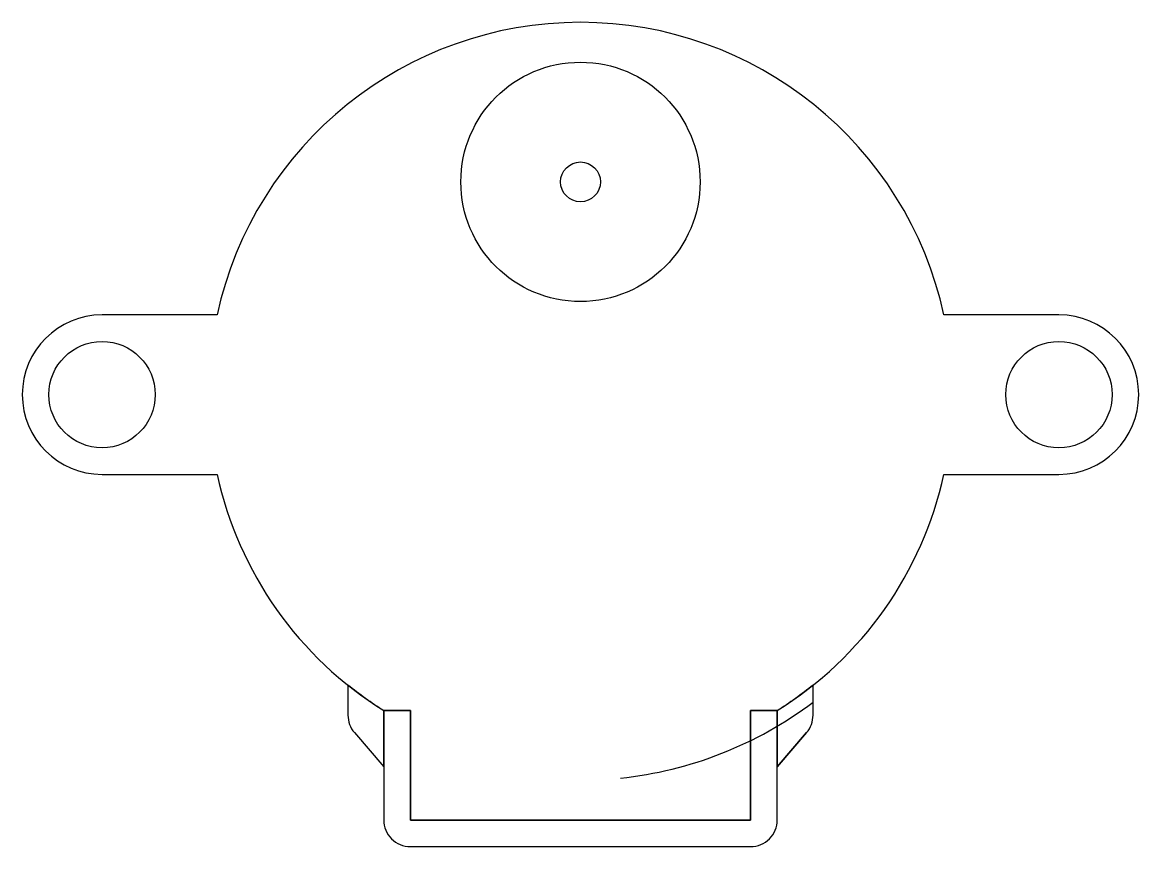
# Model space of a CAD drawing. Header units: millimetres. Extents: x -21 to 21, y -17 to 14.
import ezdxf

# ---------------------------------------------------------------- set-up
doc = ezdxf.new("R2010")
doc.units = ezdxf.units.MM

msp = doc.modelspace()

# ---------------------------------------------------------------- linework, layer by layer
msp.add_line((8.508, -12.71), (7.4, -14))
for points in [[(6.4, -16), (6.4, -11.884), (7.4, -11.884, 0.202168), (13.675, -3), (18, -3, 1), (18, 3), (13.675, 3, 0.8044), (-13.675, 3), (-18, 3, 1), (-18, -3), (-13.675, -3, 0.202168), (-7.4, -11.884), (-6.4, -11.884), (-6.4, -16)], [(-7.4, -11.884, -0.029562), (-8.75, -10.929), (-8.75, -12.058, 0.179337), (-8.508, -12.71), (-7.4, -14)], [(8.75, -12.058), (8.75, -10.929, -0.029562), (7.4, -11.884), (7.4, -14), (8.508, -12.71, 0.179337)]]:
    msp.add_lwpolyline(points, format="xyb", close=True)
for points in [[(7.4, -11.884, 0.202168), (13.675, -3), (18, -3, 1), (18, 3), (13.675, 3, 0.8044), (-13.675, 3), (-18, 3, 1), (-18, -3), (-13.675, -3, 0.202168), (-7.4, -11.884)], [(-7.4, -11.884), (-7.4, -16, 0.414214), (-6.4, -17), (6.4, -17, 0.414214), (7.4, -16), (7.4, -11.884)]]:
    msp.add_lwpolyline(points, format="xyb")
msp.add_lwpolyline([(7.4, -11.884), (6.4, -11.884), (6.4, -16), (-6.4, -16), (-6.4, -11.884), (-7.4, -11.884)])
for centre, radius in [((0, 8), 4.5), ((0, 8), 0.75), ((-18, 0), 2), ((18, 0), 2)]:
    msp.add_circle(centre, radius)
msp.add_arc((0, 0), 14.5, 275.9378, 307.1173)

doc.saveas('drawing.dxf')
